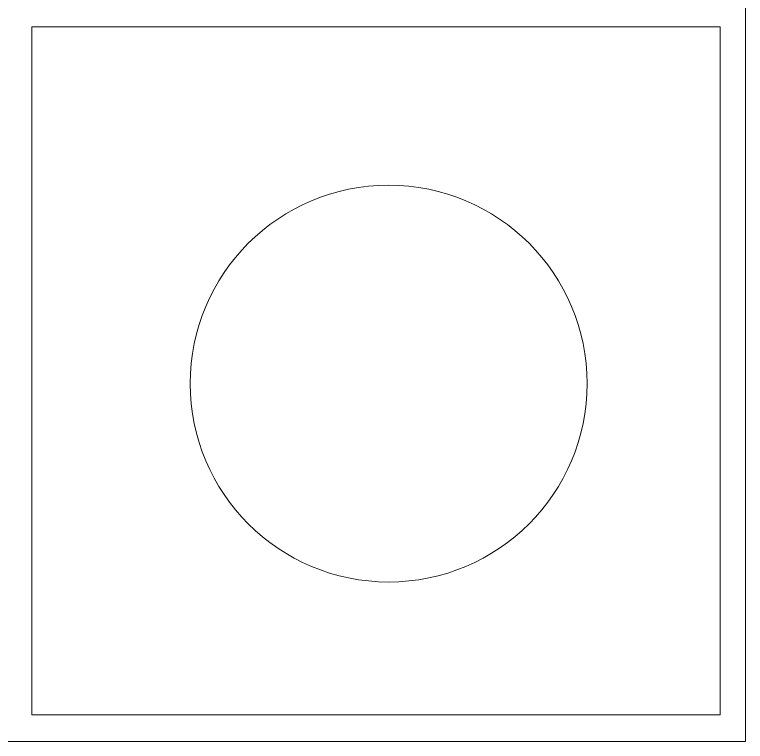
# Model space of a CAD drawing. Header units: millimetres. Extents: x -53.6 to 42.1, y -42.3 to 19.5.
# Drawn here: x 14.11 to 19.42, y -42.27 to -36.99 of the extents above; entities that cross this region are included whole.
import ezdxf

# ---------------------------------------------------------------- set-up
doc = ezdxf.new("R2010")
doc.units = ezdxf.units.MM
doc.header["$MEASUREMENT"] = 0
doc.layers.add('BG_OUTLINE', color=7, linetype='Continuous')
doc.layers.add('PIN_TOP', color=7, linetype='Continuous')

msp = doc.modelspace()

# ---------------------------------------------------------------- linework, layer by layer
at = {"layer": 'BG_OUTLINE', "color": 250, "lineweight": 20}
msp.add_ellipse((16.8285, -39.6735), major_axis=(0, 1.442), ratio=1, dxfattribs=at)
at = {"layer": 'BG_OUTLINE', "color": 3, "lineweight": 9}
msp.add_open_spline([(-35.58, -42.2737), (-35.58, -42.2737), (-35.58, 2.7261), (-35.58, 2.7261), (-35.58, 2.7261), (-35.58, 2.7261), (19.4199, 2.7261), (19.4199, 2.7261), (19.4199, 2.7261), (19.4199, 2.7261), (19.4199, -42.2737), (19.4199, -42.2737), (19.4199, -42.2737), (19.4199, -42.2737), (-35.58, -42.2737), (-35.58, -42.2737)], degree=3, knots=[0, 0, 0, 0, 0.25, 0.25, 0.25, 0.25, 0.5, 0.5, 0.5, 0.5, 0.75, 0.75, 0.75, 0.75, 1, 1, 1, 1], dxfattribs=at)
at = {"layer": 'PIN_TOP', "lineweight": 9}
msp.add_open_spline([(14.2364, -42.0813), (14.2364, -42.0813), (14.2364, -37.0813), (14.2364, -37.0813), (14.2364, -37.0813), (14.2364, -37.0813), (19.2364, -37.0813), (19.2364, -37.0813), (19.2364, -37.0813), (19.2364, -37.0813), (19.2364, -42.0813), (19.2364, -42.0813), (19.2364, -42.0813), (19.2364, -42.0813), (14.2364, -42.0813), (14.2364, -42.0813)], degree=3, knots=[0, 0, 0, 0, 0.25, 0.25, 0.25, 0.25, 0.5, 0.5, 0.5, 0.5, 0.75, 0.75, 0.75, 0.75, 1, 1, 1, 1], dxfattribs=at)

doc.saveas('drawing.dxf')
